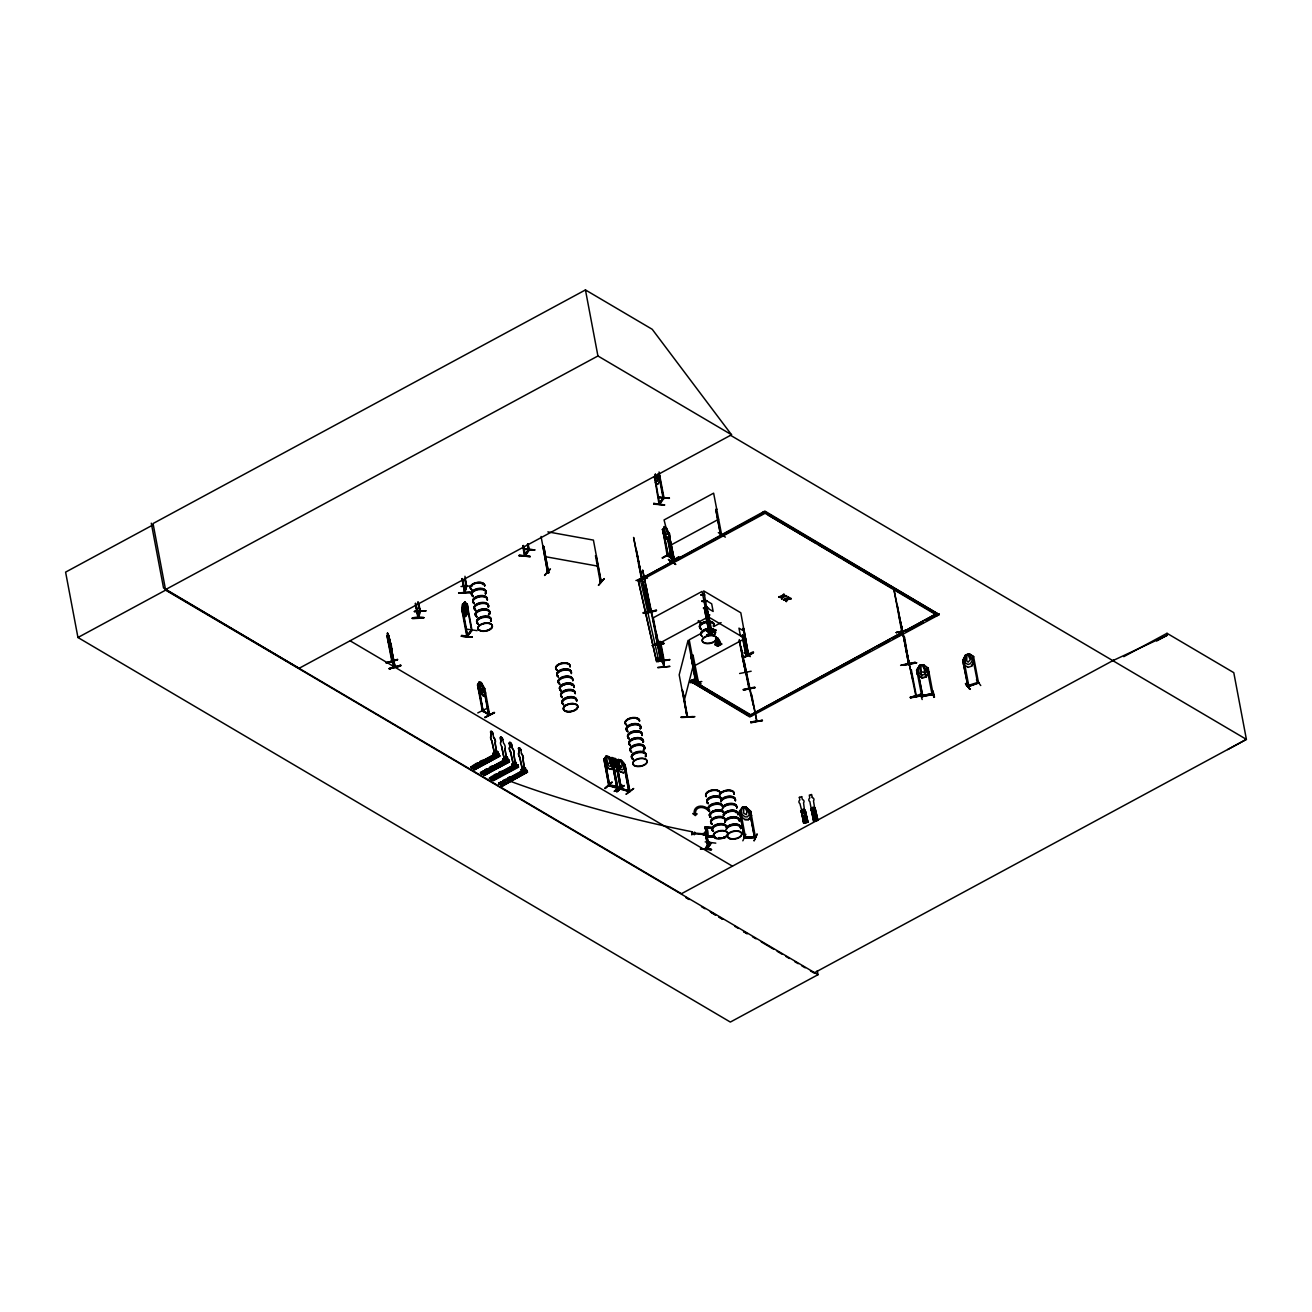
<?xml version="1.0" encoding="UTF-8"?>
<svg xmlns="http://www.w3.org/2000/svg" width="1312" height="1312" viewBox="0 0 1312 1312"><rect width="100%" height="100%" fill="white"/><g stroke="black" fill="none" stroke-linecap="round" stroke-linejoin="round"><path stroke-width="1.5" d="M716.959 645.11C711.088 627.366 726.914 646.685 716.959 645.11L716.975 639.83M653.819 503.382L664.61 504.956L653.688 504.169M653.688 504.267L653.835 503.365M664.544 504.923L653.884 503.89M471.992 630.318L467.17 603.963L464.743 601.946L463.087 604.094L465.547 616.558C458.888 614.377 463.53 591.909 463.808 612.409L465.334 613.491L467.023 608.243M658.132 661.297L669.76 659.559L658.148 661.068M659.149 642.798L663.708 666.299M663.987 665.971L660.33 642.667M663.757 660.772L663.659 666.922M664.167 666.381L664.02 660.674M660.74 642.618L664.2 660.74M669.71 666.562C647.587 668.087 660.953 667.824 669.71 666.201M461.463 636.254L461.627 635.369L472.271 637.14L461.463 636.254L472.271 637.14M472.205 637.107L461.463 636.172M660.362 642.519L660.346 643.897L659.854 642.798M660.723 646.964C658.706 641.158 661.756 650.637 660.74 644.75M716.368 644.126L716.959 637.829M480.274 682.929L480.553 687.849L482.357 690.342L482.472 687.373L480.176 682.978M482.849 584.512L482.029 583.84M483.013 584.463L482.537 583.889M483.931 762.436L483.652 761.222L481.848 761.583M491.574 768.176C495.624 769.718 492.197 765.093 491.639 768.455M500.364 773.44L500.577 772.62M572.311 685.405L571.294 685.258M637.107 719.107L637.747 719.468M641.306 740.214L641.519 739.853M654.983 477.699L659.526 503.726M708.004 835.728L708.004 836.876L707.955 835.564M803.895 818.016L805.552 817.556M805.552 817.688L803.862 817.835L805.207 818.032M814.506 816.228L813.801 815.49L815.474 815.703M390.5 645.078L390.468 646.062L388.942 638.436L390.156 643.257M467.695 635.926L462.841 609.785M605.029 759.451L609.588 785.986L604.93 759.517L603.782 759.55M700.46 849.044L711.481 849.553L700.477 848.962M711.432 849.553L700.657 848.634L711.481 849.553M651.195 612.425L642.634 570.015L658.263 643.798M749.48 688.456L749.103 689.636L739.312 639.551M751.694 694.573L756.696 720.665M902.246 631.433L897.326 605.357M908.986 663.593L904.542 637.124M909.413 662.872L908.429 663.085L908.691 664.708L904.083 637.878M495.739 752.17L497.412 751.546L498.019 754.597L497.691 751.612L496.412 751.104L496.953 753.957M496.543 751.858L495.92 752.235M497.56 752.235L495.624 752.547L497.691 751.612M506.908 757.155L505.874 758.762L505.694 757.926M506.006 757.762L505.94 758.188M507.285 757.418L507.137 757.975M515.96 762.469C517.207 763.387 512.697 763.518 515.534 763.551M516.321 763.043C514.255 761.878 518.322 768.258 515.78 762.469M524.242 768.406C522.274 769.898 525.866 768.766 523.947 768.57M418.331 616.788L419.561 611.474M417.872 617.837L419.955 611.458M418.626 617.181L416.265 605.176M420.25 611.999L417.806 602.044M466.482 586.333L464.497 592.712L464.579 591.056M548.416 572.868L543.808 546.497L542.906 546.317L547.547 572.672M716.401 644.7L716.893 638.009L720.354 643.52M681.469 717.533C721.584 715.335 655.147 717.943 692.949 716.959M604.865 763.354L608.506 768.455L611.605 769.357L613.934 766.028L613.458 758.566M465.973 608.014L465.219 610.982L464.366 610.096M387.286 635.434L387.581 633.04L392.583 662.002M387.926 634.352L388.385 639.682M390.91 647.259C391.37 639.502 392.091 656.787 392.042 649.161M390.828 647.423L388.368 634.942L395.207 667.185L391.566 660.822L392.534 662.15L387.171 636.058M524.111 769.291L524.456 768.307M423.76 617.919C400.947 619.822 417.282 615.918 423.825 617.558M470.352 592.024C445.686 594.254 466.974 591.679 470.352 592.811M470.434 592.499L458.921 593.221M654.868 475.141L654.491 478.29L654.983 475.157M659.132 482.275L660.002 476.01M966.878 655.196L966.747 660.953L968.19 662.166L970.273 659.723L968.059 654.77L966.928 655.246M524.505 769.062L523.75 768.635M524.882 768.045L525.915 771.046L525.423 768.225M706.692 635.385L716.04 630.35M487.113 708.3L477.781 712.908M662.593 558.01L671.875 552.992M463.202 604.11L461.922 610.293L466.826 636.5L472.025 630.268M659.001 476.125L657.476 481.406L656.016 480.323L655.41 473.796M390.451 643.142L391.452 648.522L390.222 644.52C391.107 652.933 387.056 629.99 390.008 643.323L389.976 641.666L390.287 644.258L388.483 639.42M391.238 647.292L391.042 648.522L387.499 633.204M743.806 807.766L743.625 813.112L746.348 814.752L746.938 811.341L745.019 807.782L743.773 807.831M803.239 810.406L802.682 809.619L803.37 810.242M812.718 808.504L813.014 807.651L813.145 808.635M642.093 579.92L637.009 553.254M649.309 611.687L644.208 585.021M748.922 689.112L749.185 687.472M756.778 720.764L741.083 646.996M908.609 664.036L900.672 622.068L915.825 695.803M915.907 696.41L915.776 695.54M668.431 559.568C678.468 565.964 678.173 566.374 668.48 559.486M663.413 662.691C642.158 649.456 677.976 671.826 656.935 657.738M693.572 679.452C710.612 687.209 692.375 683.503 693.638 679.37M802.78 810.275L803.174 810.472M705.315 828.069L706.512 827.938M614.574 770.128L610.752 765.093L614.574 770.128L617.739 770.964L620.002 767.717L619.215 763.568L615.394 758.533L618.132 766.306L616.624 768.192L612.146 764.568C612.458 746.741 611.179 769.291 608.391 757.188C605.603 756.204 607.292 762.944 608.719 763.863L610.424 762.846M617.542 763.158C616.706 755.532 624.528 762.305 625.119 765.322L625.89 769.472L623.561 772.801L620.461 771.899L616.722 766.798M707.496 846.076L708.693 846.174L705.118 827.085C709.825 826.691 707.84 848.257 706.332 826.839M968.158 686.75L962.729 660.379L967.961 686.816L978.572 683.044L973.57 656.574L969.191 653.688L965.616 655.065L965.206 662.872L968.043 664.495L970.388 663.675L972.258 660.395L969.142 653.819L965.534 654.983L962.762 660.444M968.764 685.241L967.567 685.651L977.21 682.568M967.748 686.619L978.522 682.83L978.342 681.863M978.555 683.076C980.064 681.535 975.603 682.83 978.096 681.928M977.456 683.175L977.309 682.47M605.16 788.528L612.245 782.067L605.062 787.971M617.034 791.808L624.2 785.511L616.64 791.759M617.017 791.415L624.135 785.544M965.501 683.601L969.978 689.325L965.566 683.536M969.863 689.276L965.566 683.962L969.978 689.325M684.142 700.985L692.966 666.594M714.761 644.471L719.025 642.076L721.977 644.061L718.008 646.209L714.761 644.471L719.025 642.076M544.595 575.509L550.433 568.932L544.595 575.115M695.803 681.469L695.786 683.142L691.03 656.344L696.344 682.978M682.355 690.145L687.127 716.942L683.486 693.999M690.44 682.716L701.822 681.551M687.619 716.778L682.601 690.702M799.369 797.401L801.665 796.679M813.227 808.274L812.669 807.569L812.964 808.651M922.172 699.526L920.368 693.622M708.103 845.518L708.988 845.732L705.085 827.052L712.974 827.724M505.907 758.598L505.415 757.926L506.448 758.156M617.526 788.299L608.67 785.757L608.965 784.51M620.592 789.119L615.853 762.715L618.198 759.402L621.281 760.288L624.102 768.012L622.593 769.898L620.592 769.308L618.116 766.257M628.628 790.644L629.53 790.824M412.329 618.493L423.874 617.657M425.908 610.802L414.477 611.277M460.988 586.497L472.418 585.874M462.857 580.002L464.94 592.712L466.777 585.316L466.104 586.038M466.154 586.3L465.038 591.056M525.259 554.664L524.374 555.238L528.326 549.826M525.423 555.665L523.521 545.546M528.851 549.466L529.031 550.417M519.29 555.32L530.114 556.649M519.355 555.747L530.179 556.682M530.048 556.222L519.306 555.238L519.158 556.14M663.659 498.019L658.87 503.447L659.411 502.758M659.969 503.742L659.838 502.857M662.921 497.756L663.446 497.724M390.222 643.11L394.814 667.3L391.812 661.625M664.151 666.857L659.51 642.093L664.151 666.332M467.498 635.024L467.302 635.861M471.664 630.76L466.695 604.061M482.849 710.497L483.324 710.3M488.753 713.81L483.013 710.809L489.327 715.122L482.193 710.169M488.441 713.794L488.999 714.171M667.431 554.615L668.07 555.042M667.136 555.796L668.267 555.927L663.364 529.605M668.12 555.32L674.434 559.634L668.792 533.082L674.106 559.814L669.612 539.281M711.432 631.974L711.99 633.565L711.678 632.007M712.383 633.384L706.742 606.816L711.268 633.188L703.74 590.941L740.821 612.786L748.512 655.049L743.822 628.678L742.871 628.481M712.203 632.433L711.104 632.138M529.162 549.023L528.277 549.548M529.376 549.908L525.046 556.222L523.144 545.513M740.493 811.554L739.476 811.538L744.33 837.712L739.46 811.21L742.412 807.11L746.2 807.159L750.726 811.341L755.515 837.827L744.527 837.712M746.2 807.159L749.349 814.473L747.397 816.9L744.937 816.868L742.018 814.375L741.428 811.259L742.494 807.208L746.134 807.323L750.694 811.406L751.481 815.556L748.529 819.656L744.724 819.623L740.247 815.359M744.806 819.442L748.562 819.59M754.63 837.515L749.513 811.341M748.48 819.475L751.514 815.49M742.838 840.812L745.888 834.334M745.364 836.744L744.232 836.498M745.429 837.696L745.478 836.515M754.138 837.122C759.632 836.679 745.97 838.909 744.412 837.466M757.008 833.924L754.039 840.943L757.172 834.383M484.144 761.796L481.635 762.403L484.194 761.895M500.364 773.26C506.317 771.571 497.51 775.146 502.365 773.375M813.899 815.949L814.932 815.096L815.129 816.064M523.685 768.766L524.439 768.455M974.34 660.723L971.585 666.184L974.226 660.723M467.498 634.959L466.596 635.533L471.582 630.219M471.188 630.777L470.942 629.744M693.933 832.431C695.737 830.545 694.425 837.138 693.72 833.858M924.632 670.612L923.648 672.482L920.844 671.35L921.073 665.742L922.32 665.512L924.288 668.792M419.84 611.523L418.364 603.471M464.612 592.155L461.906 578.592M616.41 764.584L615.689 765.896L613.426 763.715M479.257 681.879C476.158 689.177 478.962 678.173 481.701 683.29L484.194 691.145L483.16 692.72L479.634 688.456L479.323 682.01M485.424 692.851L483.964 695.704L485.604 692.867M811.767 794.924L809.34 795.056L809.734 798.073A2.608 2.214 -12.8 0 0 809.865 801.599L813.538 821.197L814.867 820.918M921.647 695.442L921.91 696.738L916.711 670.268L917.744 669.743M641.945 579.018L641.273 578.51L641.519 579.986M928.83 672.138L925.911 677.107L922.008 677.861L917.35 674.401L916.58 670.252L919.646 665.364L923.566 664.676L928.191 668.07L933.176 694.458L921.811 696.721M925.829 677.008L928.962 672.154M782.395 596.025C772.965 600.765 788.086 591.204 783.264 596.452C788.971 596.862 785.544 594.156 783.264 596.452M782.493 596.566L783.69 594.008M778.82 596.681L782.182 596.484L781.772 598.912L782.936 596.37L786.577 595.714M781.772 598.912L782.936 596.37M786.905 598.682C777.475 603.422 792.596 593.86 787.774 599.125C793.481 599.518 790.054 596.812 787.774 599.125M787.02 599.223L788.2 596.665M783.33 599.338L786.692 599.141L786.282 601.568L787.446 599.043L791.087 598.37M786.282 601.568L787.446 599.043M418.512 617.755L420.381 611.49L418.758 603.454M783.166 595.91L784.215 594.32M787.676 598.567L788.725 596.976M781.247 598.6L782.182 596.484M785.757 601.257L786.692 599.141M703.363 834.973L706.151 835.006L703.363 834.973L703.199 833.284L706.414 833.514M705.003 832.333L706.332 832.251L705.003 832.333L705.216 833.415M705.479 832.907L705.085 833.956L706.709 833.071L705.512 832.972L707.906 845.65L705.118 832.152M705.085 833.956L706.758 833.35M705.643 833.35L706.364 833.924M706.955 836.794L714.942 837.105M715.778 843.14L705.2 841.878M704.888 849.028L709.185 842.566M709.71 842.238L705.331 849.012L709.644 842.238M707.283 849.225L711.563 842.747M724.24 837.876L726.93 836.039M718.73 837.63L724.618 838.106L724.126 837.007M523.964 548.957L534.722 549.859M921.598 696.508L933.144 694.245M922.73 695.557L932.963 693.294M922.91 696.508L917.629 670.088M612.72 762.157L609.326 756.844L606.16 756.007L603.897 759.271L608.784 785.757M604.094 759.271L606.308 756.073L606.16 762.813L608.637 765.864L610.638 766.454L612.146 764.552M615.738 762.994L618.264 759.517M663.56 498.101L659.083 504.415L654.606 477.634M659.214 482.209L657.591 484.44L655.278 482.439L657.591 484.308M658.509 497.51L669.432 498.199M663.019 498.052L659.838 503.054M659.46 504.448L664.069 498.134L659.034 471.976M669.399 498.166L658.411 496.969M477.502 684.93L478.519 685.044L477.502 684.93L482.373 711.022M466.859 629.202L477.158 630.629M467.4 636.435L471.992 630.252M463.136 604.176L464.858 601.962L467.22 614.393L465.547 616.558M464.022 608.26L464.432 603.323L465.629 606.177M807.749 822.214L803.6 823.165L801.714 812.095M801.206 812.21L805.552 811.341L808.028 822.312M804.945 822.886L802.14 811.866M805.535 811.357L804.207 811.62L806.749 822.575M811.029 810.242L812.341 810.012L814.85 820.935M812.374 809.98L814.358 821.033M817.966 820.312L816.638 820.59L813.489 800.878A2.608 2.214 -12.8 0 0 812.308 797.565L812.292 797.466M813.752 821L811.078 808.799L811.8 810.75L815.047 810.111L814.916 808.028L817.917 820.344L815.474 809.356L814.145 809.652M806.683 822.558L804.715 811.521M813.522 821.181L817.606 820.098L813.768 820.869L812.03 809.766M816.605 820.574L814.375 809.307L816.933 820.377M812.948 807.667L812.817 808.553M672.777 560.519C671.449 560.47 673.548 562.372 673.089 561.667L668.644 539.248M716.024 509.646L716.877 509.187L715.794 509.499L720.878 535.837L721.912 535.312L720.928 534.804C719.862 537.149 722.797 534.033 720.796 535.575M661.117 658.772L660.69 659.395M660.346 659.198L661.658 659.903L660.608 660.412L652.523 618.182L702.084 591.417L710.382 633.565L705.085 607.292L704.249 607.751L709.398 634.09L704.249 607.751M697.918 680.387L697.312 682.043L692.228 655.705L693.31 655.393L692.457 655.852M746.594 655.098C744.38 653.802 747.856 656.508 746.118 654.704M499.806 756.073L474.632 769.668L499.856 756.056L496.034 753.465L470.68 767.29L473.37 765.339L476.912 767.733L473.37 765.339M470.778 767.356L496.116 753.678L495.706 751.776L493.148 753.154L493.476 754.859L496.953 756.909L496.625 755.204L496.625 756.401L493.148 753.154M471.631 767.668L497.084 754.4L471.188 767.618M505.842 759.386L480.438 773.047L505.989 759.041L508.925 760.763L483.275 774.769L508.58 760.878C510.138 763.108 508.105 756.909 508.925 760.763M505.661 759.517L480.897 773.326L481.668 773.752M470.811 766.716L474.19 769.422L499.577 755.728L498.691 755.417M499.314 755.745L498.921 753.662L499.167 755.023L473.468 768.947L498.855 755.302M514.812 764.683L489.425 778.328L492.098 776.376L495.641 778.77L492.098 776.376M515.682 765.011L515.37 762.026L515.911 764.88L490.557 779.016L489.622 778.098L493.41 780.706L518.584 767.11L517.65 764.699L490.606 779.066L515.468 764.896L489.884 778.623M493.132 780.378L492.197 780L518.306 766.782M517.83 766.684L492.459 779.968M492.869 780.394L489.556 777.754M483.406 774.474L484.358 775.392L509.597 761.813L483.685 774.982L509.335 761.485L505.776 759.222L505.464 757.516L502.906 758.894L503.234 760.599L506.711 762.649M501.43 785.478L527.08 771.472L524.144 769.734L498.593 783.74L524.029 770.128L523.619 768.225L521.061 769.603L521.389 771.308L524.866 773.358M524.505 770.62L499.052 784.035L524.948 770.866M501.364 785.396L526.735 771.571L527.49 772.178L502.135 785.872M518.043 766.798L514.763 764.519L514.435 762.813L511.893 764.191L512.205 765.896L515.682 767.946L515.091 766.077L517.912 764.863M501.561 785.166L502.07 785.839L498.724 783.166L501.282 781.788L504.825 784.182L501.282 781.788M526.735 771.571L501.84 785.691L527.408 771.981L526.817 770.111L527.08 771.472M524.308 770.456L527.408 772.145M693.589 679.911L700.624 684.044M547.547 571.786L548.662 571.638L547.366 571.753L548.662 572.868L543.808 546.497M547.727 572.737L548.859 572.655L547.858 572.475M595.517 555.812L596.419 555.976L595.517 555.812L600.289 582.266L601.191 582.38L596.206 556.19M600.322 580.986C599.568 583.545 601.962 579.56 600.01 581.478M604.225 578.608L598.403 585.365L604.274 578.658M509.761 778.032L510.024 779.246M663.265 497.182L663.626 498.74L662.954 497.625M928.174 668.005L926.862 667.939L932.16 694.737L931.914 693.474M932.848 693.556L931.799 693.523M528.736 549.925L524.554 556.19L522.75 546.087M394.322 665.774L395.092 666.184L392.009 661.576M462.365 609.719L467.334 636.418M606.226 756.138L609.326 756.844L613.081 761.944M611.9 761.911L612.966 761.944L618.001 788.118L616.87 786.856M620.264 760.698L622.036 764.47L621.658 767.602L619.395 765.421M611.605 769.357L608.538 768.356M619.215 763.568L615.312 758.598L612.228 757.696M616.64 766.864L616.05 762.715L613.376 758.631M628.842 791.562L623.856 765.355L624.922 765.388M617.673 770.849C622.593 769.734 616.558 760.681 620.346 760.632M623.856 765.355L625.119 765.322L629.957 791.562L620.838 788.906M620.461 771.899L623.561 772.801M605.029 788.414L611.868 782.411M617.722 787.134C599.748 783.822 616.607 784.838 617.247 787.823M617.132 787.84L613.032 767.946M614.77 791.267C636.697 772.801 598.846 803.649 621.921 785.33M617.706 769.275L621.544 789.43L621.15 788.463M628.94 791.267L624.184 764.748M626.136 794.088C639.272 784.068 632.679 789.66 626.218 794.137M671.892 560.946L672.416 562.11L667.677 537.904M721.748 535.411L713.63 493.164L664.069 519.946L667.595 533.886L666.365 534.591C665.414 533.672 663.56 526.85 665.807 528.064M661.494 659.985L660.707 660.362L655.524 634.073L656.607 633.762L661.527 660.002M710.202 633.663L710.186 632.581L709.152 633.138M696.984 680.862L697.459 681.994M701.608 633.122L689.226 639.813L697.066 681.896L698.345 681.486M742.034 635.188L745.938 655.442M746.905 655.295L742.887 634.746M909.134 664.577L909.347 662.265M755.335 836.876L745.429 837.023L755.286 836.613M706.2 833.956L708.382 846.289M708.513 846.224L707.594 846.092M511.778 778.623L510.253 779.033M507.318 757.975C505.71 754.4 509.417 764.535 507.449 757.352L506.17 756.86L506.694 759.714M811.095 810.258L815.162 809.143M806.929 822.378L804.453 811.292M1227.688 749.595L1246.4 739.378L1233.788 672.662L1167.008 633.302L1123.777 656.656M810.488 970.929L813.998 972.996L1246.4 739.378L730.472 435.256L731.489 434.698L652.228 329.296L585.447 289.936L153.045 523.537L165.624 590.138L818.016 974.701L730.341 1022.064L77.949 637.501L65.6 572.13L153.274 524.767M151.29 523.193L163.541 588.006L299.087 668.316L731.571 434.764L597.928 355.978L165.525 589.596L681.453 893.718L1113.855 660.1M77.949 637.501L165.624 590.138M668.792 533.082L673.958 559.814L667.234 555.763L662.691 529.376M663.232 529.802L662.281 529.605M668.841 540.331L666.414 538.92L663.282 533.492L662.511 529.343L668.267 555.927M669.087 533.623L666.398 527.949L668.972 535.837L667.939 537.412L666.414 536.51C664.315 535.378 661.56 523.439 666.381 528.031L664.151 526.506L663.183 529.343M670.202 537.526L668.743 540.396L666.512 538.855L663.462 533.443M669.005 546.087L718.566 519.306M662.281 557.912L671.859 552.565L662.298 557.862M678.845 556.698L669.628 562.241L679.255 557.354M764.47 513.615L640.568 580.56L639.206 579.756L764.847 511.073L939.261 614.606L749.792 716.975L690.063 681.043L691.867 680.075L751.448 715.188L751.596 716.008L691.867 680.075M639.206 579.756L765.011 511.893L939.261 614.606M638.173 580.183L656.492 660.986L658.886 661.363L656.656 661.806L638.173 580.183L658.362 570.048M661.953 568.096L672.728 562.274M676.32 560.339L692.49 551.614M696.082 549.662L706.856 543.84M710.448 541.905L721.223 536.083M724.814 534.148L740.968 525.407M744.56 523.472L762.518 513.763M481.717 683.208L484.817 688.718L489.655 714.958L482.455 711.071M489.261 715.089L483.685 688.57L484.817 688.718M478.142 685.29L483.078 711.498L478.634 685.012M494.526 712.728L484.85 717.549L494.476 712.662M490.754 732.375L491.426 735.917A3.92 1.722 61.6 0 0 491.918 740.772L494.575 753.76L491.721 740.87A3.92 1.722 61.6 0 1 491.229 736.016L490.754 732.375A1.952 0.853 61.6 0 1 491.606 731.424A1.952 0.853 61.6 0 1 493.066 733.752L493.542 737.377A3.92 1.722 61.6 0 1 495.001 742.805L496.346 751.596M657.46 644.34L707.037 617.558M493.066 733.752L492.869 733.851A1.952 0.853 61.6 0 0 491.41 731.538A1.952 0.853 61.6 0 0 490.557 732.49M493.542 737.377L493.738 737.278A3.92 1.722 61.6 0 1 495.182 742.707L496.822 753.252M502.824 739.492L502.627 739.607A1.952 0.853 61.6 0 0 501.168 737.278A1.952 0.853 61.6 0 0 500.315 738.23L500.971 741.756L500.512 738.131A1.952 0.853 61.6 0 1 501.348 737.18A1.952 0.853 61.6 0 1 502.824 739.492L503.496 743.018A3.92 1.722 61.6 0 1 504.94 748.447L506.563 759.008M714.007 626.431L721.092 622.61M501.66 746.512L504.333 759.5L501.66 746.512A3.92 1.722 61.6 0 1 501.168 741.657M509.286 743.527L509.482 743.428A1.952 0.853 61.6 0 1 510.335 742.477A1.952 0.853 61.6 0 1 511.811 744.79L512.467 748.316A3.92 1.722 61.6 0 1 513.927 753.744L515.632 766.159L513.304 764.798L510.45 751.924A3.92 1.722 61.6 0 1 509.958 747.053L509.286 743.527A1.952 0.853 61.6 0 1 510.138 742.576A1.952 0.853 61.6 0 1 511.614 744.888L512.27 748.43A3.92 1.722 61.6 0 1 513.73 753.842L515.632 766.159M493.427 753.301L495.706 751.776M475.075 764.42C485.424 769.439 469.302 764.666 477.634 763.043L481.176 765.421L477.634 763.043M479.897 761.813C490.245 766.831 474.124 762.059 482.455 760.435L485.998 762.813L482.455 760.435M493.689 754.662L496.231 753.285L499.167 755.023M504.94 748.447L506.383 759.107M471.369 767.684L497.166 753.842M509.958 747.053L509.482 743.428M471.861 768.012L497.035 754.416M473.927 769.242L499.511 755.515M510.45 751.924L510.647 751.809A3.92 1.722 61.6 0 1 510.155 746.954M522.488 770.21L519.618 757.319A3.92 1.722 61.6 0 1 519.126 752.465L518.666 748.824A1.952 0.853 61.6 0 1 519.503 747.873A1.952 0.853 61.6 0 1 520.979 750.202L521.454 753.826A3.92 1.722 61.6 0 1 522.898 759.254L524.8 771.571M506.17 756.86L506.924 759.599L480.979 773.358M505.989 759.041L505.727 757.68L502.906 758.894M520.979 750.202L520.782 750.3A1.952 0.853 61.6 0 0 519.322 747.988A1.952 0.853 61.6 0 0 518.47 748.939M481.143 773.473L480.569 772.473L483.128 771.095L486.67 773.473L483.128 771.095M484.833 770.16C495.182 775.179 479.06 770.423 487.392 768.783L490.934 771.177L487.392 768.783M489.655 767.553C500.003 772.571 483.882 767.815 492.197 766.175L495.739 768.57L492.197 766.175M519.126 752.465L518.666 748.824M481.619 773.768L506.547 759.828M521.454 753.826L521.651 753.728A3.92 1.722 61.6 0 1 523.094 759.156L524.997 771.472M509.253 761.272L484.39 775.425M519.618 757.319L519.814 757.221A3.92 1.722 61.6 0 1 519.322 752.366M511.893 764.191L514.714 762.977L517.912 766.06L492.197 780M694.163 665.971L743.724 639.19M493.804 775.458C504.169 780.476 488.031 775.72 496.362 774.08L499.905 776.474L496.362 774.08M498.626 772.85C508.99 777.868 492.853 773.112 501.184 771.472L504.726 773.867L501.184 771.472M489.425 778.328L514.976 764.338M492.656 780.279L518.24 766.569M524.849 770.423L524.538 767.438L525.079 770.292L499.134 784.068M524.144 769.734L523.882 768.373L521.061 769.603M502.988 780.87C513.336 785.888 497.215 781.116 505.546 779.492A1363.562 656.82 -12.8 0 0 692.113 831.775L691.834 834.678L692.113 831.775M507.81 778.262C518.158 783.28 502.037 778.508 510.352 776.884L513.894 779.262L510.352 776.884M690.21 681.863L692.031 680.895M502.545 786.134L527.408 771.964M751.448 715.188L760.37 710.366M763.945 708.431L855.096 659.182M858.671 657.246L869.397 651.457M878.335 646.636L889.044 640.846M892.619 638.911L903.345 633.122M906.92 631.187L923.008 622.495M926.584 620.56L939.113 613.786M1156.594 641.027L1167.368 635.205L1167.008 633.302M721.485 534.181L720.846 534.87M672.958 561.47L671.908 562.028L667.431 537.756M725.356 537.133L718.32 532.606M704.495 607.899L705.331 607.44M707.365 607.194L706.414 606.997M709.677 632.499L709.415 633.073M660.461 660.215L661.642 659.854M706.774 635.5L716.008 629.973L706.676 634.959M750.349 656.607L744.019 652.753M747.61 653.901L748.02 653.491M745.888 655.524L746.676 655.065M697.164 681.846L698.312 681.584L693.064 655.262M743.904 656.902C760.698 646.39 751.956 656.049 743.953 656.984M744.019 657.345L753.416 652.441L744.084 657.443M745.232 836.81L744.134 836.728L745.544 837.696L740.558 810.931M968.715 685.52L968.928 686.504L963.894 660.084L962.926 660.428L965.534 654.983M716.877 643.536L719.78 643.093M703.265 833.809L694.31 833.071M1112.838 660.658L1167.368 635.205M696.213 683.044L688.029 640.453L679.19 674.844L687.094 716.86M547.744 572.442L541.052 536.477M601.011 581.429L601.093 582.364M420.184 612.097L418.216 602.011M739.181 640.633L745.692 672.826L742.215 656.722M746.298 655.656L742.28 635.336M608.702 784.51L609.555 784.724M620.806 787.971L621.101 788.906M628.76 790.316L629.711 791.776L624.676 765.601M972.471 656.656L977.735 683.372M972.405 657.017L973.619 656.902L972.651 656.689M963.074 660.608L963.894 660.084M967.879 667.414L971.585 666.184M976.423 679.764L980.753 685.536M548.498 572.868L547.645 572.688M663.626 498.74L659.05 473.944M388.68 640.469C388.221 632.335 387.696 644.29 389.926 645.471M388.385 637.255L389.68 641.912L389.5 639.075M389.074 643.569L390.845 649.588M389.812 645.422L390.943 647.39M391.042 645.176L388.483 634.992M391.862 651.506L390.828 649.506L391.812 651.375M386.351 663.003L397.569 659.87M389.32 668.316C424.104 658.821 366.163 675.811 400.537 665.217M389.402 668.825L400.767 665.971L389.402 668.726M493.099 768.209L491.82 768.274M804.978 817.95L803.977 817.917M814.9 815.966L814.063 816.015M609.49 785.954L608.489 784.789M621.445 789.398L616.722 762.649M629.383 790.808L621.478 788.725L628.612 790.578M629.563 791.759L620.674 789.135M667.07 554.878L667.775 556.173M638.321 581.003L640.568 580.56L639.059 578.953M812.587 809.438L812.226 807.536L813.391 807.29L813.752 809.209M803.698 823.165L801.156 810.783L801.698 811.833M807.995 822.329L804.994 810.012L805.125 812.095L801.878 812.735L801.452 810.718M814.785 808.996L811.538 809.652L814.112 821.082M740.69 646.373L745.692 672.826M744.298 662.265L749.562 689.571M739.624 673.499L751.153 671.236M743.248 689.423L754.777 687.144M754.843 687.504L743.33 689.866L754.892 687.783M647.472 578.1L635.959 580.494M646.029 585.824L650.555 612.556M656.492 610.67L656.492 610.638C634.828 617.05 643.766 609.883 654.918 611.031M653.245 617.591L661.182 659.805M652.425 645.865C651.539 645.537 664.052 639.994 663.954 643.602M652.359 645.52L663.954 643.569L652.326 645.422M896.26 632.466L907.789 630.203M754.958 687.652L743.445 690.063M915.087 662.33C871.299 670.99 944.952 657.509 903.706 665.299M903.017 664.987L914.546 662.724M911.299 669.645L916.416 696.377L915.694 695.13M928.076 668.136L927.01 667.939M917.875 670.35L916.776 670.35M750.874 722.814L762.403 720.518L750.71 721.961L762.42 720.583M750.808 722.502L762.338 720.206M932.652 691.227L934.456 697.262L933.078 691.129M910.298 697.033C933.685 693.54 915.776 693.786 910.462 697.918L931.979 693.769M910.38 697.476L921.992 695.639L921.828 694.77M922.582 695.327L910.397 697.541M922.008 677.861L919.646 665.364L918.597 669.891L919.187 673.007L922.188 674.975L924.714 674.483L926.748 671.547L923.5 664.725L919.646 665.364L916.58 670.252M778.918 597.222L782.28 597.026M783.428 599.879L786.79 599.682M783.034 596.927L786.675 596.255M787.561 599.584L791.202 598.912M932.799 693.31L932.947 694.573M483.013 711.448L477.83 684.602M755.253 837.86L755.072 836.892M713.646 634.975L706.758 630.842M706.873 631.269L714.187 635.205L706.692 630.859M681.551 717.254L693.064 716.631M464.956 578.297L466.678 586.972L464.973 576.263M414.395 611.523L425.941 610.834L414.395 611.671M672.794 561.52L672.498 560.568M394.928 666.562L389.861 640.026L387.466 633.073M749.431 811.669L750.562 811.456M600.584 581.954L601.355 582.118M749.628 811.062L754.482 837.581M709.251 814.85L710.743 814.982A8.249 6.216 33.7 0 0 710.153 813.178M705.102 826.986L713.121 827.495M713.302 828.38L705.249 827.905L713.154 828.61M694.278 833.743L703.265 834.465M714.778 836.22L706.742 835.76L714.63 836.433M724.076 836.908L724.618 838.106M706.922 836.679L714.794 837.318M523.652 548.81L534.755 549.908M523.767 549.22L534.558 550.105M658.526 497.379L669.235 498.396M471.369 630.203L467.187 636.55M464.743 601.946L466.432 605.127M467.892 608.145L467.056 614.311M932.488 690.801L933.816 697.394M663.708 661.33L659.952 641.224M547.842 531.868L593.418 540.101L601.273 582.069M544.857 556.583L598.354 566.243M617.493 788.332L614.246 770.193M542.709 546.53L543.611 546.71M735.458 812.194L736.327 812.718M901.852 632.089L893.931 589.547L909.085 663.347M617.903 788.102L608.981 785.494L603.979 759.205M711.071 842.681L706.692 849.176L710.989 842.747M748.316 654.983L743.199 628.3M705.348 833.907L707.676 846.174M673.679 558.83L667.792 555.484M417.938 617.821L415.314 603.766M616.837 788.086L612.146 761.714M768.324 515.157L815.851 543.168M819.377 545.251L840.5 557.698M844.01 559.781L891.537 587.792M895.063 589.859L935.538 613.737M705.528 600.174L711.694 603.815L713.138 611.441L706.955 607.8M743.789 630.99L738.968 628.153L740.411 635.779M708.677 617.083L745.757 638.944M714.745 644.389L717.73 646.226M690.063 681.043L747.889 715.122M481.635 694.228C489.458 703.166 471.008 678.468 481.717 694.261M350.353 640.945L732.457 866.182M515.14 762.141L516.436 762.649M524.324 767.553L525.604 768.061M515.829 766.06L513.5 764.699L510.647 751.809M503.431 760.419L506.366 762.157M515.354 767.438L512.156 764.355M521.586 771.128L524.521 772.85L524.275 771.489M480.569 772.473L484.112 774.851L480.635 772.801M498.724 783.166L502.594 786.118M701.526 906.707L705.036 908.773M715.581 914.989L710.317 911.873L715.499 915.038M719.107 917.055L722.617 919.138M734.917 926.387L738.426 928.453M743.707 931.569L747.217 933.636M752.498 936.735L756.007 938.818M761.272 941.918L773.572 949.166M777.098 951.249L782.362 954.349M785.872 956.432L789.398 958.498M794.662 961.598L798.188 963.68M801.698 965.747L805.207 967.813M718.992 917.121L722.502 919.187M743.527 931.651L747.036 933.734M658.64 658.772L663.938 662.412M969.142 653.819L973.602 656.623M963.549 664.594L967.928 667.283M811.324 794.416L812.308 797.565M392.026 662.166L386.892 635.549M674.335 559.519L667.3 554.582M968.978 685.7L968.699 686.242M621.199 760.353L625.037 765.388M801.648 796.581L802.386 799.533A2.608 2.214 -12.8 0 1 803.551 802.862L804.404 809.668M474.682 769.668L471.238 767.602M388.368 637.189L389.516 639.256M390.812 644.258L389.385 639.174M609.309 756.942L611.556 761.452M720.386 644.094L717.533 637.911L719.878 644.668M717.287 637.73L718.845 642.946M802.058 811.882L799.91 803.502A2.608 2.214 -12.8 0 1 799.812 800.041L799.336 797.319M394.42 666.824L394.305 665.725M717.303 638.075L718.976 645.094M898.868 615.689L906.198 648.013M905.608 648.21L912.955 680.534M814.621 808.094L817.458 820.426M811.374 808.733L811.62 809.848M803.83 811.177L803.469 809.274L802.288 809.504L802.649 811.423M746.02 673.138L753.35 705.462M647.57 596.156L654.901 628.481M638.534 563.586L645.865 595.91M640.404 579.74L658.886 661.363M519.814 757.221L522.684 770.095M915.251 663.134L915.071 662.248M903.64 665.02L903.558 664.594M648.751 611.244L633.598 537.444L641.666 580.084M923.517 664.79L925.911 677.107L921.992 677.796L917.367 674.466M937.309 614.77L937.457 615.59L762.961 512.008M917.547 669.743L922.697 696.574M816.933 817.146L813.046 817.671M817.36 819L813.473 819.524M814.916 808.028L815.392 810.275L811.538 811.046L811.078 808.799M807.011 819.114L803.124 819.656M807.438 820.968L803.551 821.509M804.994 810.012L805.453 812.259L801.616 813.03L801.156 810.783M817.261 970.749L818.016 974.701M744.347 636.238L747.791 654.721M721.223 534.246L721.436 535.23M715.794 509.499L720.632 535.69M658.64 474.534L663.2 498.658M697.656 680.452L697.869 681.436M669.53 533.41L670.284 537.608M657.656 474.075L657.328 478.88L656.164 476.174M669.76 659.92L658.148 661.445M636.468 550.056L642.667 581.757M585.447 289.936L597.928 355.978M616.886 769.029L620.707 789.234M529.13 548.875L529.343 549.974L528.129 543.857M527.752 543.824L528.884 550.466L527.358 544.414M517.65 764.699L517.912 766.06M464.792 578.871L466.285 586.989M488.704 713.548L488.54 714.761L484.456 692.588M467.285 603.979L468.007 608.161M462.3 578.576L464.94 592.712M415.707 603.75L418.364 617.821L415.494 603.176M717.106 637.763L717.779 643.11M660.494 641.666L660.756 644.832M717.123 638.108L717.91 645.258M629.202 739.115A7.331 3.87 -10.7 0 1 633.22 732.424A7.331 3.87 -10.7 0 1 642.175 735.573M629.055 738.738A7.429 3.936 -10.7 0 1 633.122 731.948A7.429 3.936 -10.7 0 1 642.191 735.146M630.301 744.921A7.347 3.887 -10.7 0 1 635.238 738A7.347 3.887 -10.7 0 1 642.765 742.428M626.48 724.634A7.331 3.87 -10.7 0 1 630.482 717.943A7.331 3.87 -10.7 0 1 639.436 721.092M630.285 744.74A7.314 3.87 -10.7 0 1 635.221 737.836A7.314 3.87 -10.7 0 1 642.716 742.264M626.611 725.224A7.298 3.854 -10.7 0 1 629.711 718.845A7.298 3.854 -10.7 0 1 639.551 720.682M626.513 724.896A7.347 3.887 -10.7 0 1 630.531 718.205A7.347 3.887 -10.7 0 1 639.502 721.354M627.694 731.522A7.429 3.936 -10.7 0 1 632.696 724.519A7.429 3.936 -10.7 0 1 640.305 729.013M628.989 737.902A7.331 3.87 -10.7 0 1 628.054 737.131M627.595 736.212A7.331 3.87 -10.7 0 1 634.86 730.833A7.331 3.87 -10.7 0 1 641.945 734.359M627.841 731.899A7.331 3.87 -10.7 0 1 631.859 725.208A7.331 3.87 -10.7 0 1 640.814 728.357M628.973 738.361A7.429 3.936 -10.7 0 1 633.04 731.588A7.429 3.936 -10.7 0 1 642.126 734.786M627.612 731.145A7.429 3.936 -10.7 0 1 632.63 724.142A7.429 3.936 -10.7 0 1 640.24 728.636M627.628 730.686A7.314 3.87 -10.7 0 1 632.564 723.781A7.314 3.87 -10.7 0 1 640.059 728.209M633.089 759.681A7.331 3.87 -10.7 0 1 637.107 752.99A7.331 3.87 -10.7 0 1 646.062 756.138M632.942 759.304A7.429 3.936 -10.7 0 1 637.944 752.284A7.429 3.936 -10.7 0 1 645.553 756.778M630.367 745.232A7.331 3.87 -10.7 0 1 634.368 738.541A7.331 3.87 -10.7 0 1 643.323 741.69M630.498 745.823A7.298 3.854 -10.7 0 1 634.5 739.148A7.298 3.854 -10.7 0 1 643.405 742.297M630.4 745.462A7.347 3.887 -10.7 0 1 634.418 738.754A7.347 3.887 -10.7 0 1 643.388 741.92M631.58 752.088A7.429 3.936 -10.7 0 1 636.582 745.085A7.429 3.936 -10.7 0 1 644.192 749.562M632.86 758.467A7.331 3.87 -10.7 0 1 637.812 751.546A7.331 3.87 -10.7 0 1 645.324 755.991M631.728 752.465A7.331 3.87 -10.7 0 1 636.664 745.544A7.331 3.87 -10.7 0 1 644.192 749.972M632.86 758.926A7.429 3.936 -10.7 0 1 637.878 751.924A7.429 3.936 -10.7 0 1 645.488 756.417M631.498 751.71A7.429 3.936 -10.7 0 1 632.482 746.233A7.429 3.936 -10.7 0 1 642.404 744.97A7.429 3.936 -10.7 0 1 643.142 750.218M630.596 750.48A7.314 3.87 -10.7 0 1 637.386 744.199A7.314 3.87 -10.7 0 1 643.946 748.775M722.453 808.996A7.314 3.87 -10.7 0 1 730.636 804.568A7.314 3.87 -10.7 0 1 736.754 808.176M736.786 807.749A7.429 3.936 -10.7 0 0 731.506 804.076A7.429 3.936 -10.7 0 0 722.764 807.503A7.429 3.936 -10.7 0 0 714.63 804.01A7.429 3.936 -10.7 0 0 708.677 810.242M723.601 815.08A7.314 3.87 -10.7 0 1 731.784 810.652A7.314 3.87 -10.7 0 1 737.902 814.26M719.714 794.514A7.314 3.87 -10.7 0 1 727.898 790.086A7.314 3.87 -10.7 0 1 734.015 793.694M737.82 813.817A7.314 3.87 -10.7 0 0 732.621 810.193A7.314 3.87 -10.7 0 0 724.027 813.571A7.347 3.887 -10.7 0 1 732.654 810.324A7.347 3.887 -10.7 0 1 737.869 813.965M719.829 795.138A7.314 3.87 -10.7 0 1 728.012 790.71A7.314 3.87 -10.7 0 1 734.13 794.318M719.73 794.76A7.347 3.887 -10.7 0 1 727.947 790.332A7.347 3.887 -10.7 0 1 734.08 793.957M721.403 800.304A7.429 3.936 -10.7 0 1 730.144 796.86A7.429 3.936 -10.7 0 1 735.425 800.55M722.715 806.732A7.331 3.87 -10.7 0 1 730.407 803.354A7.331 3.87 -10.7 0 1 736.557 805.945M721.075 801.78A7.331 3.87 -10.7 0 1 729.275 797.352A7.331 3.87 -10.7 0 1 735.409 800.96M736.721 807.388A7.429 3.936 -10.7 0 0 731.44 803.698A7.429 3.936 -10.7 0 0 722.699 807.142A7.429 3.936 -10.7 0 0 713.613 803.862A7.429 3.936 -10.7 0 0 709.546 810.652M735.343 800.172A7.429 3.936 -10.7 0 0 730.079 796.482A7.429 3.936 -10.7 0 0 721.338 799.926A7.429 3.936 -10.7 0 0 712.252 796.646A7.429 3.936 -10.7 0 0 708.185 803.436M721.37 799.516A7.314 3.87 -10.7 0 1 729.964 796.138A7.314 3.87 -10.7 0 1 735.163 799.762M726.34 829.561A7.314 3.87 -10.7 0 1 734.507 825.133A7.314 3.87 -10.7 0 1 740.64 828.741M740.673 828.315A7.429 3.936 -10.7 0 0 735.392 824.641A7.429 3.936 -10.7 0 0 726.651 828.069A7.429 3.936 -10.7 0 0 717.566 824.805A7.429 3.936 -10.7 0 0 713.498 831.595M723.716 815.703A7.314 3.87 -10.7 0 1 731.899 811.275A7.314 3.87 -10.7 0 1 738.016 814.883M723.617 815.326A7.347 3.887 -10.7 0 1 731.834 810.898A7.347 3.887 -10.7 0 1 737.967 814.506M739.312 821.099A7.429 3.936 -10.7 0 0 734.031 817.425A7.429 3.936 -10.7 0 0 725.29 820.853A7.429 3.936 -10.7 0 0 716.204 817.589A7.429 3.936 -10.7 0 0 712.137 824.379M726.602 827.298A7.331 3.87 -10.7 0 1 735.212 823.903A7.331 3.87 -10.7 0 1 740.427 827.528M724.962 822.345A7.331 3.87 -10.7 0 1 732.211 817.999A7.331 3.87 -10.7 0 1 739.312 820.508M726.586 827.708A7.429 3.936 -10.7 0 1 735.327 824.264A7.429 3.936 -10.7 0 1 740.591 827.954M739.23 820.738A7.429 3.936 -10.7 0 0 733.949 817.048A7.429 3.936 -10.7 0 0 725.224 820.492A7.429 3.936 -10.7 0 0 716.122 817.212A7.429 3.936 -10.7 0 0 712.072 824.002M725.257 820.082A7.314 3.87 -10.7 0 1 733.851 816.687A7.314 3.87 -10.7 0 1 739.05 820.328M708.857 810.619A7.314 3.87 -10.7 0 1 715.663 804.338A7.314 3.87 -10.7 0 1 722.207 808.914M710.924 817.425A7.314 3.87 -10.7 0 1 715.86 810.521A7.314 3.87 -10.7 0 1 723.355 814.949M706.118 796.138A7.314 3.87 -10.7 0 1 712.924 789.857A7.314 3.87 -10.7 0 1 719.468 794.432M723.781 813.506A7.298 3.854 -10.7 0 0 714.86 810.373A7.298 3.854 -10.7 0 0 710.858 817.032A7.347 3.887 -10.7 0 1 715.811 810.275A7.347 3.887 -10.7 0 1 723.338 814.703M706.25 796.778A7.314 3.87 -10.7 0 1 713.039 790.48A7.314 3.87 -10.7 0 1 719.599 795.056M706.151 796.417A7.347 3.887 -10.7 0 1 712.974 790.119A7.347 3.887 -10.7 0 1 719.55 794.695M708.25 803.813A7.429 3.936 -10.7 0 1 713.252 796.81A7.429 3.936 -10.7 0 1 720.878 801.288M709.546 810.193A7.331 3.87 -10.7 0 1 713.548 803.502A7.331 3.87 -10.7 0 1 722.502 806.65M707.48 803.42A7.331 3.87 -10.7 0 1 714.302 797.122A7.331 3.87 -10.7 0 1 720.862 801.698M708.185 802.977A7.331 3.87 -10.7 0 1 712.186 796.286A7.331 3.87 -10.7 0 1 721.141 799.434M712.744 831.185A7.314 3.87 -10.7 0 1 719.55 824.904A7.314 3.87 -10.7 0 1 726.094 829.479M710.136 817.327A7.314 3.87 -10.7 0 1 716.926 811.046A7.314 3.87 -10.7 0 1 723.486 815.621M710.038 816.982A7.347 3.887 -10.7 0 1 716.86 810.668A7.347 3.887 -10.7 0 1 723.437 815.26M713.433 830.758A7.331 3.87 -10.7 0 1 717.434 824.067A7.331 3.87 -10.7 0 1 726.389 827.216M711.366 823.985A7.331 3.87 -10.7 0 1 718.189 817.688A7.331 3.87 -10.7 0 1 724.749 822.263M713.433 831.218A7.429 3.936 -10.7 0 1 717.5 824.428A7.429 3.936 -10.7 0 1 726.569 827.626M712.072 823.542A7.331 3.87 -10.7 0 1 716.073 816.851A7.331 3.87 -10.7 0 1 725.028 820M708.628 809.078A9.873 7.446 33.7 0 0 698.427 806.486A9.873 7.446 33.7 0 0 694.261 813.653L692.769 813.522L695.294 815.605L697.131 813.883L695.606 813.752A8.249 6.216 33.7 0 1 699.968 807.569A8.249 6.216 33.7 0 1 709.07 811.456M559.781 684.405A7.331 3.87 -10.7 0 1 563.799 677.714A7.331 3.87 -10.7 0 1 572.754 680.862M559.634 684.028A7.429 3.936 -10.7 0 1 563.684 677.238A7.429 3.936 -10.7 0 1 572.77 680.436M557.059 669.924A7.331 3.87 -10.7 0 1 561.06 663.232A7.331 3.87 -10.7 0 1 570.015 666.381M560.896 690.014A7.282 3.854 -10.7 0 1 564.865 683.372A7.282 3.854 -10.7 0 1 573.77 686.504M557.206 670.53A7.282 3.854 -10.7 0 1 561.192 663.872A7.282 3.854 -10.7 0 1 570.08 667.004M557.092 670.17A7.347 3.887 -10.7 0 1 561.11 663.462A7.347 3.887 -10.7 0 1 570.08 666.627M558.272 676.812A7.429 3.936 -10.7 0 1 562.323 670.022A7.429 3.936 -10.7 0 1 571.409 673.22M559.552 683.191A7.331 3.87 -10.7 0 1 562.668 676.779A7.331 3.87 -10.7 0 1 572.54 678.632M558.42 677.189A7.331 3.87 -10.7 0 1 562.438 670.498A7.331 3.87 -10.7 0 1 571.392 673.646M559.552 683.65A7.429 3.936 -10.7 0 1 563.619 676.877A7.429 3.936 -10.7 0 1 572.704 680.075M558.19 676.434A7.429 3.936 -10.7 0 1 562.258 669.661A7.429 3.936 -10.7 0 1 571.343 672.859M558.19 675.975A7.331 3.87 -10.7 0 1 557.272 675.204M556.796 674.286A7.331 3.87 -10.7 0 1 564.078 668.907A7.331 3.87 -10.7 0 1 571.163 672.433M563.668 704.97A7.331 3.87 -10.7 0 1 567.686 698.279A7.331 3.87 -10.7 0 1 576.64 701.428M563.52 704.593A7.429 3.936 -10.7 0 1 567.571 697.804A7.429 3.936 -10.7 0 1 576.657 701.002M562.143 697.377A7.429 3.936 -10.7 0 1 566.21 690.588A7.429 3.936 -10.7 0 1 575.296 693.786M563.438 703.757A7.331 3.87 -10.7 0 1 562.52 702.986M562.061 702.051A7.331 3.87 -10.7 0 1 569.326 696.688A7.331 3.87 -10.7 0 1 576.411 700.214M562.307 697.754A7.331 3.87 -10.7 0 1 565.423 691.342A7.331 3.87 -10.7 0 1 575.296 693.179M563.438 704.216A7.429 3.936 -10.7 0 1 567.506 697.426A7.429 3.936 -10.7 0 1 576.591 700.624M562.077 697A7.429 3.936 -10.7 0 1 566.144 690.227A7.429 3.936 -10.7 0 1 575.23 693.408M562.077 696.541A7.331 3.87 -10.7 0 1 566.095 689.85A7.331 3.87 -10.7 0 1 575.05 692.998M700.838 595.041A7.347 3.887 -10.7 0 1 704.56 594.828M701.936 600.847A7.314 3.87 -10.7 0 1 707.266 600.929M700.788 594.779A7.331 3.87 -10.7 0 1 704.511 594.566M705.413 609.014A7.331 3.87 -10.7 0 1 707.234 609.047M703.298 608.046A7.331 3.87 -10.7 0 1 708.644 608.145M702.084 601.568A7.429 3.936 -10.7 0 1 705.84 601.355M702.002 601.208A7.429 3.936 -10.7 0 1 705.774 600.994M699.739 622.216A7.331 3.87 -10.7 0 1 698.804 621.445M706.561 615.066A7.331 3.87 -10.7 0 1 708.382 615.098M699.673 621.773A7.298 3.854 -10.7 0 1 698.755 621.019M706.479 614.656A7.298 3.854 -10.7 0 1 709.907 614.984M705.364 608.538A7.429 3.936 -10.7 0 1 707.201 608.571M705.282 608.178A7.429 3.936 -10.7 0 1 707.135 608.21M704.052 601.798A7.331 3.87 -10.7 0 1 705.872 601.831M702.806 595.189A7.298 3.854 -10.7 0 1 704.61 595.222M701.1 635.024A7.314 3.87 -10.7 0 1 709.3 629.58A7.314 3.87 -10.7 0 1 714.909 634.254M702.494 636.73A7.314 3.87 -10.7 0 1 701.559 635.959M702.314 636.353A7.429 3.936 -10.7 0 1 703.298 630.875A7.429 3.936 -10.7 0 1 713.22 629.612A7.429 3.936 -10.7 0 1 713.958 634.86M699.755 622.282A7.331 3.87 -10.7 0 1 698.361 620.592M706.578 615.131A7.331 3.87 -10.7 0 1 708.398 615.164M700.952 629.137A7.429 3.936 -10.7 0 1 705.971 622.134A7.429 3.936 -10.7 0 1 713.58 626.628M701.33 634.762A7.331 3.87 -10.7 0 1 708.136 628.464A7.331 3.87 -10.7 0 1 714.696 633.04M701.116 629.514A7.331 3.87 -10.7 0 1 705.118 622.823A7.331 3.87 -10.7 0 1 714.072 625.988M701.313 635.205A7.429 3.936 -10.7 0 1 708.218 628.825A7.429 3.936 -10.7 0 1 714.876 633.466M700.887 628.776A7.429 3.936 -10.7 0 1 705.889 621.757A7.429 3.936 -10.7 0 1 713.515 626.25M700.903 628.3A7.314 3.87 -10.7 0 1 705.823 621.412A7.314 3.87 -10.7 0 1 713.318 625.824M474.386 603.864A7.331 3.87 -10.7 0 1 478.388 597.173A7.331 3.87 -10.7 0 1 487.342 600.322M474.222 603.487A7.429 3.936 -10.7 0 1 478.29 596.698A7.429 3.936 -10.7 0 1 487.359 599.896M475.518 609.883A7.331 3.87 -10.7 0 1 479.536 603.192A7.331 3.87 -10.7 0 1 488.49 606.341M471.648 589.416A7.331 3.87 -10.7 0 1 475.666 582.725A7.331 3.87 -10.7 0 1 484.62 585.89M475.485 609.473A7.282 3.854 -10.7 0 1 480.389 602.618A7.282 3.854 -10.7 0 1 487.851 607.013M471.795 589.99A7.282 3.854 -10.7 0 1 474.895 583.61A7.282 3.854 -10.7 0 1 484.702 585.447M471.68 589.662A7.347 3.887 -10.7 0 1 475.698 582.954A7.347 3.887 -10.7 0 1 484.669 586.12M472.861 596.271A7.429 3.936 -10.7 0 1 477.863 589.268A7.429 3.936 -10.7 0 1 485.489 593.762M474.157 602.651A7.331 3.87 -10.7 0 1 473.222 601.88M472.763 600.962A7.331 3.87 -10.7 0 1 480.044 595.582A7.331 3.87 -10.7 0 1 487.113 599.125M473.025 596.648A7.331 3.87 -10.7 0 1 477.962 589.744A7.331 3.87 -10.7 0 1 485.473 594.172M474.157 603.126A7.429 3.936 -10.7 0 1 478.224 596.337A7.429 3.936 -10.7 0 1 487.293 599.535M472.796 595.91A7.429 3.936 -10.7 0 1 477.798 588.891A7.429 3.936 -10.7 0 1 485.407 593.385M472.796 595.435A7.331 3.87 -10.7 0 1 477.732 588.53A7.331 3.87 -10.7 0 1 485.243 592.958M478.273 624.43A7.331 3.87 -10.7 0 1 482.275 617.739A7.331 3.87 -10.7 0 1 491.229 620.888M478.109 624.053A7.429 3.936 -10.7 0 1 483.111 617.05A7.429 3.936 -10.7 0 1 490.737 621.527M475.682 610.556A7.282 3.854 -10.7 0 1 479.667 603.897A7.282 3.854 -10.7 0 1 488.572 607.03M475.567 610.211A7.347 3.887 -10.7 0 1 479.585 603.52A7.347 3.887 -10.7 0 1 488.556 606.669M476.748 616.837A7.429 3.936 -10.7 0 1 481.75 609.834A7.429 3.936 -10.7 0 1 489.376 614.328M478.044 623.216A7.331 3.87 -10.7 0 1 482.98 616.312A7.331 3.87 -10.7 0 1 490.491 620.74M476.912 617.214A7.331 3.87 -10.7 0 1 481.848 610.31A7.331 3.87 -10.7 0 1 489.36 614.738M478.044 623.676A7.429 3.936 -10.7 0 1 483.046 616.673A7.429 3.936 -10.7 0 1 490.655 621.166M476.682 616.46A7.429 3.936 -10.7 0 1 477.666 610.982A7.429 3.936 -10.7 0 1 487.572 609.719A7.429 3.936 -10.7 0 1 488.326 614.967M476.682 616A7.331 3.87 -10.7 0 1 481.619 609.096A7.331 3.87 -10.7 0 1 489.13 613.524M612.146 760.189L614.344 763.797L613.278 766.536L614.967 764.519L617.673 767.815L615.394 764.076L616.394 761.436L614.787 763.322L612.146 760.189M509.548 778.672L512.106 778.344L509.548 778.672M807.684 822.099L804.863 810.98L801.616 811.62L803.846 822.854L807.684 822.083M494.165 712.416L484.882 717.5L494.181 712.482M935.948 613.967L750.251 715.204L935.948 613.967M397.503 659.46L386.236 662.79L397.503 659.46M806.486 816.802L802.698 817.786L806.486 816.802M816.425 814.818L812.62 815.802L816.425 814.818M806.749 817.901L802.944 818.901L806.749 817.901M816.671 815.933L812.866 816.917L816.671 815.933M807.224 820L803.42 821L807.224 820M817.146 818.016L813.342 819.016L817.146 818.016M656.426 610.277L643.306 612.852L656.426 610.277M907.724 629.809L896.293 632.614L907.724 629.809M509.023 781.542L505.546 779.492L509.023 781.542M689.226 899.442L685.717 897.375L689.21 899.458M610.916 765.027L610.146 760.96L610.851 765.093M635.566 766.257A7.314 3.87 -10.7 0 0 647.177 762.174A7.314 3.87 -10.7 0 0 637.353 759.304A7.314 3.87 -10.7 0 0 635.566 766.257M635.484 765.864A7.314 3.87 -10.7 0 0 647.111 761.764A7.314 3.87 -10.7 0 0 637.271 758.91A7.314 3.87 -10.7 0 0 635.484 765.864M730.161 838.893A7.314 3.87 -10.7 0 0 741.772 834.809A7.314 3.87 -10.7 0 0 731.948 831.939A7.314 3.87 -10.7 0 0 730.161 838.893M730.079 838.466A7.314 3.87 -10.7 0 0 741.706 834.383A7.314 3.87 -10.7 0 0 731.866 831.513A7.314 3.87 -10.7 0 0 730.079 838.466M716.122 838.548A7.314 3.87 -10.7 0 0 727.75 834.448A7.314 3.87 -10.7 0 0 717.91 831.595A7.314 3.87 -10.7 0 0 716.122 838.548M716.057 838.138A7.314 3.87 -10.7 0 0 727.668 834.055A7.314 3.87 -10.7 0 0 717.844 831.185A7.314 3.87 -10.7 0 0 716.057 838.138M564.931 683.749A7.331 3.87 -10.7 0 0 560.929 690.44A7.331 3.87 -10.7 0 1 564.947 683.765A7.331 3.87 -10.7 0 1 573.885 686.914A7.331 3.87 -10.7 0 0 564.947 683.765M566.144 711.563A7.314 3.87 -10.7 0 0 577.772 707.48A7.314 3.87 -10.7 0 0 567.932 704.626A7.314 3.87 -10.7 0 0 566.144 711.563M566.062 711.153A7.314 3.87 -10.7 0 0 577.69 707.053A7.314 3.87 -10.7 0 0 567.85 704.2A7.314 3.87 -10.7 0 0 566.062 711.153M565.078 684.438A7.282 3.854 -10.7 0 0 561.093 691.096A7.298 3.854 -10.7 0 1 565.078 684.438A7.282 3.854 -10.7 0 1 573.967 687.57A7.298 3.854 -10.7 0 0 565.078 684.438M566.079 711.334A7.347 3.887 -10.7 0 0 577.739 707.234A7.347 3.887 -10.7 0 0 567.866 704.347A7.347 3.887 -10.7 0 0 566.079 711.334M704.954 643.339A7.314 3.87 -10.7 0 0 716.565 639.256A7.314 3.87 -10.7 0 0 706.742 636.386A7.314 3.87 -10.7 0 0 704.954 643.339M704.872 642.913A7.314 3.87 -10.7 0 0 716.483 638.829A7.314 3.87 -10.7 0 0 706.66 635.959A7.314 3.87 -10.7 0 0 704.872 642.913M698.492 621.166A7.298 3.854 -10.7 0 0 699.886 622.856A7.298 3.854 -10.7 0 1 698.492 621.183M708.496 615.754A7.298 3.854 -10.7 0 0 706.676 615.722A7.298 3.854 -10.7 0 1 708.496 615.787M480.733 631.023A7.331 3.87 -10.7 0 0 492.377 626.939A7.331 3.87 -10.7 0 0 482.521 624.053A7.331 3.87 -10.7 0 0 480.733 631.023M480.684 630.596A7.282 3.854 -10.7 0 0 492.246 626.529A7.282 3.854 -10.7 0 0 482.455 623.676A7.282 3.854 -10.7 0 0 480.684 630.596M480.668 630.777A7.347 3.887 -10.7 0 0 492.344 626.677A7.347 3.887 -10.7 0 0 482.472 623.807A7.347 3.887 -10.7 0 0 480.668 630.777"/></g></svg>
